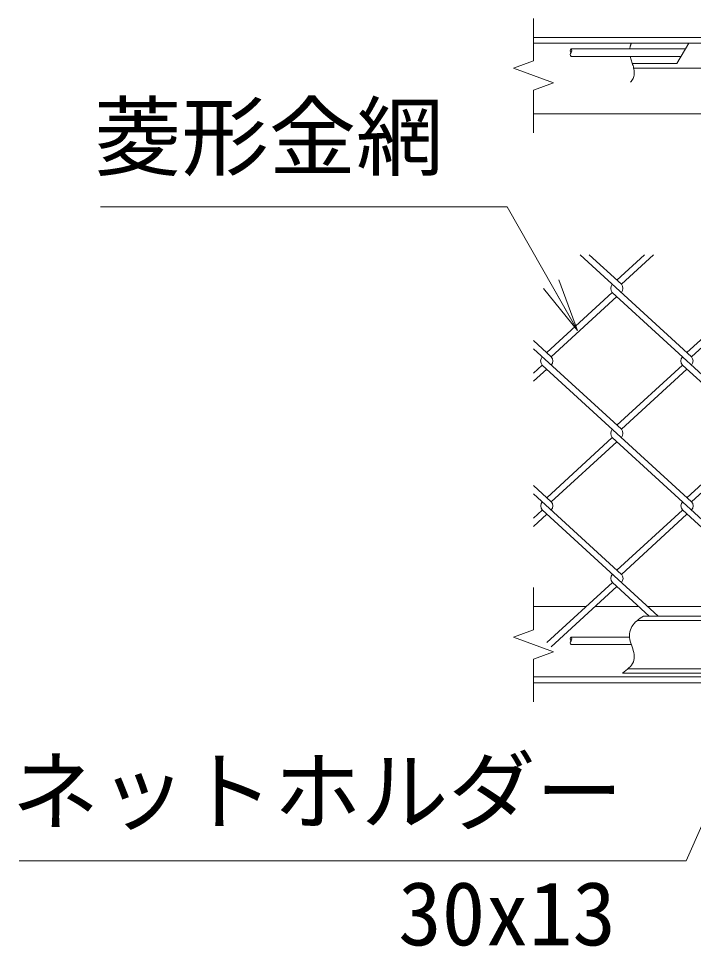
# Model space of a CAD drawing. Units: millimetres, scale not verified. Extents: x -14700 to 14700, y -10395 to 10395.
# Drawn here: x 221 to 1995, y -487 to 1952 of the extents above; entities that cross this region are included whole.
import ezdxf
from ezdxf.enums import TextEntityAlignment as Align

# ---------------------------------------------------------------- set-up
doc = ezdxf.new("R2010")
doc.units = ezdxf.units.MM
doc.header["$LTSCALE"] = 70
doc.linetypes.add('DASHED', pattern=[7.5, 6, -1.5])
for name, color, linetype, lineweight in [('0-0_D-STR-TXT', 7, 'Continuous', 9), ('0-1_D-STR1', 1, 'Continuous', 18), ('0-3_D-STR3', 3, 'Continuous', 13), ('0-8_D-STR-DIM', 7, 'Continuous', 9), ('0-9_0', 7, 'Continuous', 9), ('0-A_D-STR2', 7, 'Continuous', 9)]:
    doc.layers.add(name, color=color, linetype=linetype, lineweight=lineweight)
doc.styles.add('ＭＳ ゴシック', font='')
doc.styles.get('ＭＳ ゴシック').set_extended_font_data('MS Gothic')

# ---------------------------------------------------------------- blocks, each defined once
blk = doc.blocks.new('_Open')
at = {"layer": '0-9_0'}
blk.add_line((-70, 11.67), (0, 0), dxfattribs=at)
blk.add_lwpolyline([(-70, -11.67), (0, 0), (-70, 0)], dxfattribs=at)

msp = doc.modelspace()

# ---------------------------------------------------------------- linework, layer by layer
at = {"layer": '0-0_D-STR-TXT'}
for points in [[(436.32, 1456.86), (1505.54, 1456.86), (1688.91, 1134.24)], [(222.11, -261.23), (1975.34, -261.23), (2209.72, 265.55)]]:
    msp.add_lwpolyline(points, dxfattribs=at)
at = {"layer": '0-1_D-STR1'}
for p, q in [((3740.99, 1902.12), (1574.32, 1902.12)), ((3740.99, 1887.12), (1574.32, 1887.12)), ((1574.32, 1702.12), (3740.99, 1702.12)), ((1712.89, 406.68), (1574.32, 406.68)), ((1850.99, 406.68), (1736.51, 406.68)), ((2081.53, 406.68), (1874.68, 406.68)), ((1574.32, 221.68), (3740.99, 221.68)), ((1574.32, 206.68), (3740.99, 206.68))]:
    msp.add_line(p, q, dxfattribs=at)
at = {"layer": '0-3_D-STR3'}
for p, q in [((1974.04, 1872.6), (1673.02, 1872.6)), ((1962.5, 1852.6), (1673.02, 1852.6)), ((1837.7, 1822.12), (2841.04, 1822.12)), ((1863.6, 381.68), (2866.94, 381.68)), ((1826.91, 326.68), (1673.02, 326.68)), ((1831.6, 306.68), (1673.02, 306.68)), ((1808.28, 231.68), (2811.62, 231.68))]:
    msp.add_line(p, q, dxfattribs=at)
at = {"layer": '0-3_D-STR3', "linetype": 'DASHED'}
for p, q in [((1847.37, 370.18), (2850.71, 370.18)), ((1822.94, 243.18), (2826.28, 243.18))]:
    msp.add_line(p, q, dxfattribs=at)
at = {"layer": '0-3_D-STR3'}
msp.add_lwpolyline([(1834.39, 1833.62), (1951.54, 1833.62), (1982.43, 1887.12)], dxfattribs=at)
at = {"layer": '0-8_D-STR-DIM'}
for p, q in [((1574.32, 1840.6), (1574.32, 1952.12)), ((1574.32, 1840.6), (1521.46, 1821.36)), ((1521.46, 1821.36), (1627.18, 1782.88)), ((1627.18, 1782.88), (1574.32, 1763.64)), ((1574.32, 1652.12), (1574.32, 1763.64)), ((1574.32, 345.16), (1574.32, 456.68)), ((1574.32, 345.16), (1521.46, 325.92)), ((1521.46, 325.92), (1627.18, 287.44)), ((1627.18, 287.44), (1574.32, 268.2)), ((1574.32, 156.68), (1574.32, 268.2))]:
    msp.add_line(p, q, dxfattribs=at)
for points in [[(1831.82, 1887.12), (1831.23, 1885.89), (1830.67, 1884.63), (1830.15, 1883.35), (1829.67, 1882.06), (1829.22, 1880.74), (1828.81, 1879.41), (1828.44, 1878.07), (1828.1, 1876.71), (1827.8, 1875.35), (1827.54, 1873.98), (1827.32, 1872.6)], [(1828.4, 1852.6), (1829.18, 1849.59), (1830.06, 1846.6), (1831.01, 1843.61), (1832.01, 1840.62), (1833.04, 1837.61), (1834.07, 1834.59), (1835.08, 1831.53), (1836.04, 1828.43), (1836.92, 1825.29), (1837.7, 1822.11), (1838.36, 1818.9), (1838.88, 1815.68), (1839.22, 1812.48), (1839.36, 1809.31), (1839.28, 1806.2), (1838.95, 1803.17), (1838.36, 1800.24), (1837.47, 1797.41), (1836.32, 1794.69), (1834.93, 1792.07), (1833.3, 1789.54), (1831.47, 1787.09), (1829.45, 1784.71)], [(1863.6, 381.68), (1859.2, 378.75), (1854.86, 375.78), (1850.64, 372.72), (1846.58, 369.54), (1842.77, 366.18), (1839.24, 362.6), (1836.06, 358.77), (1833.29, 354.64), (1830.98, 350.16), (1829.16, 345.39), (1827.85, 340.4), (1827.05, 335.3), (1826.78, 330.19), (1827.04, 325.16), (1827.79, 320.23), (1828.92, 315.37), (1830.33, 310.56), (1831.91, 305.75), (1833.57, 300.9), (1835.2, 295.99), (1836.69, 290.98), (1837.94, 285.86), (1838.85, 280.68), (1839.32, 275.55), (1839.24, 270.53), (1838.52, 265.73), (1837.07, 261.2), (1834.94, 256.93), (1832.23, 252.89), (1829.01, 249.05), (1825.37, 245.38), (1821.39, 241.84), (1817.16, 238.4), (1812.76, 235.02), (1808.28, 231.68)]]:
    msp.add_lwpolyline(points, dxfattribs=at)
for centre, start, end in [((1678.05, 1867.6), 135.18146, 224.81854), ((1678.05, 1857.6), 135.18146, 224.81854), ((1667.99, 1867.6), 315.18146, 44.81854), ((1678.05, 321.68), 135.18146, 224.81854), ((1667.99, 321.68), 315.18146, 44.81854), ((1678.05, 311.68), 135.18146, 224.81854)]:
    msp.add_arc(centre, 7.09, start, end, dxfattribs=at)
at = {"layer": '0-A_D-STR2'}
for p, q in [((1989.65, 1063.18), (1697.35, 1331.02)), ((1805.33, 1253.78), (1721.03, 1331.02)), ((1865.94, 1331.02), (1793.49, 1264.63)), ((1889.62, 1331.02), (1805.33, 1253.78)), ((1781.64, 1232.08), (1609.17, 1074.03)), ((1793.49, 1221.23), (1621.01, 1063.18)), ((2173.97, 872.58), (1781.64, 1232.08)), ((2150.28, 1232.08), (1977.8, 1074.03)), ((2162.12, 1221.23), (1989.65, 1063.18)), ((1621.01, 1063.18), (1574.29, 1105.99)), ((1805.33, 872.58), (1574.29, 1084.29)), ((1597.32, 1041.48), (1574.29, 1020.38)), ((1609.17, 1030.63), (1574.29, 998.67)), ((1989.65, 681.98), (1597.32, 1041.48)), ((1965.96, 1041.48), (1793.49, 883.43)), ((1977.8, 1030.63), (1805.33, 872.58)), ((2358.29, 681.98), (1965.96, 1041.48)), ((1781.64, 850.88), (1609.17, 692.83)), ((1793.49, 840.03), (1621.01, 681.98)), ((2173.97, 491.38), (1781.64, 850.88)), ((2150.28, 850.88), (1977.8, 692.83)), ((2162.12, 840.03), (1989.65, 681.98)), ((1621.01, 681.98), (1574.29, 724.79)), ((1805.33, 491.38), (1574.29, 703.09)), ((1597.32, 660.28), (1574.29, 639.18)), ((1901.96, 381.68), (1597.62, 660.55)), ((1965.96, 660.28), (1793.49, 502.23)), ((2270.6, 381.68), (1966.26, 660.55)), ((1609.17, 649.43), (1574.29, 617.48)), ((1977.8, 649.43), (1805.33, 491.38)), ((1781.91, 469.98), (1609.43, 311.93)), ((1878.28, 381.68), (1781.94, 469.95)), ((1793.75, 459.13), (1621.27, 301.08))]:
    msp.add_line(p, q, dxfattribs=at)
for centre, start, end in [((1793.49, 1242.93), 137.5, 222.5), ((1793.49, 1242.93), 317.5, 42.5), ((1609.14, 1052.36), 137.5, 222.5), ((1609.14, 1052.36), 317.5, 42.5), ((1977.78, 1052.36), 137.5, 222.5), ((1977.78, 1052.36), 317.5, 42.5), ((1793.49, 861.73), 137.5, 222.5), ((1793.49, 861.73), 317.5, 42.5), ((1609.43, 671.43), 137.5, 222.5), ((1609.43, 671.43), 317.5, 42.5), ((1978.07, 671.43), 137.5, 222.5), ((1978.07, 671.43), 317.5, 42.5), ((1793.75, 480.83), 137.5, 222.5), ((1793.75, 480.83), 317.5, 42.5)]:
    msp.add_arc(centre, 16.06, start, end, dxfattribs=at)

# ---------------------------------------------------------------- block references
at = {"layer": '0-0_D-STR-TXT', "xscale": 2, "yscale": 2, "rotation": 299.61327}
msp.add_blockref('_Open', (1689.9, 1132.5), dxfattribs=at)

# ---------------------------------------------------------------- texts
at = {"layer": '0-0_D-STR-TXT', "style": 'ＭＳ ゴシック'}
for s, p in [('菱形金網', (419.44, 1506.68)), ('ネットホルダー', (202.57, -213.62)), ('30x13', (1218.71, -534.32))]:
    msp.add_text(s, height=168.3, dxfattribs=at).set_placement(p, align=Align.BOTTOM_LEFT)

doc.saveas('drawing.dxf')
